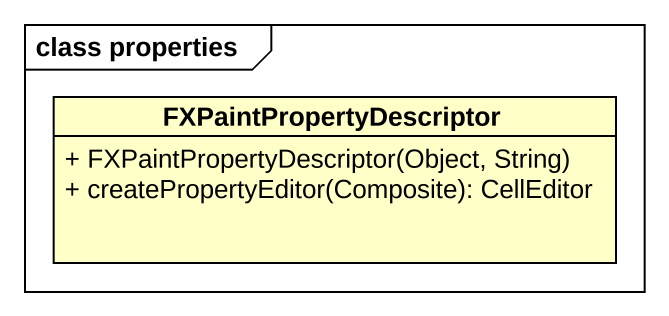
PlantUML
@startuml
mainframe class properties
hide circle
hide empty members
skinparam classAttributeIconSize 0
class FXPaintPropertyDescriptor #FFFFC8 {
  + FXPaintPropertyDescriptor(Object, String)
  + createPropertyEditor(Composite): CellEditor
}
@enduml
